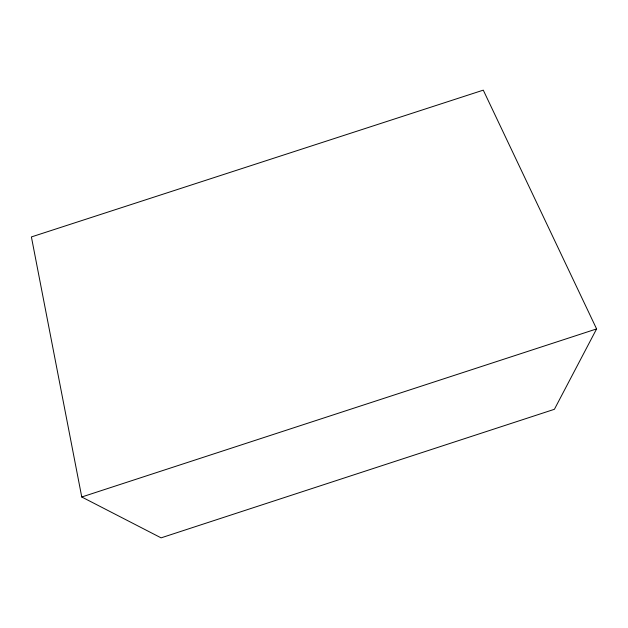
<?xml version="1.0" encoding="UTF-8"?>
<svg xmlns="http://www.w3.org/2000/svg" width="628" height="628" viewBox="0 0 628 628"><rect width="100%" height="100%" fill="white"/><g stroke="black" fill="none" stroke-linecap="round" stroke-linejoin="round"><path stroke-width="0.94" d="M596.6 328.923L554.406 409.299L161.09 537.851L81.758 496.991L31.4 236.937L483.277 90.149L596.6 328.923L81.758 496.991"/></g></svg>
